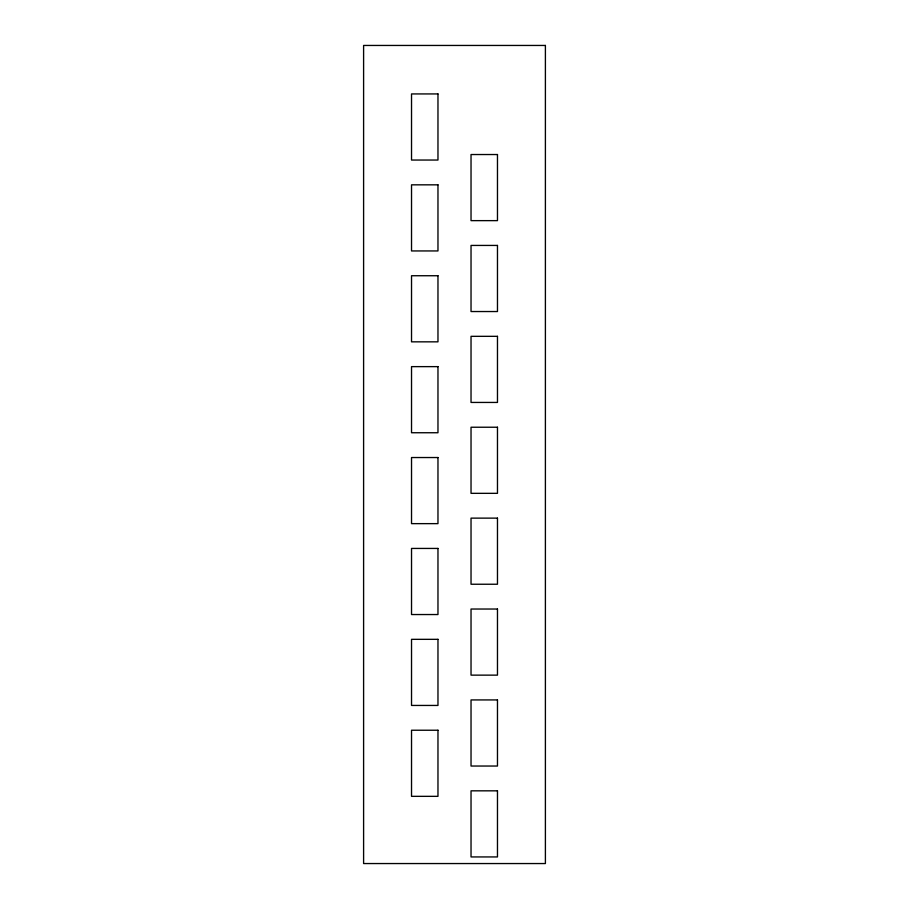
<?xml version="1.0" encoding="UTF-8"?>
<svg xmlns="http://www.w3.org/2000/svg" width="909" height="909" viewBox="0 0 909 909"><rect width="100%" height="100%" fill="white"/><g stroke="black" fill="none" stroke-linecap="round" stroke-linejoin="round"><path stroke-width="1.36" d="M545.4 45.45L363.6 45.45L363.6 863.55L545.4 863.55L545.4 45.45M437.968 93.934L411.527 93.934L411.527 160.041L437.968 160.041L437.968 93.934M497.473 154.53L471.032 154.53L471.032 220.637L497.473 220.637L497.473 154.53M437.968 184.834L411.527 184.834L411.527 250.941L437.968 250.941L437.968 184.834M497.473 245.43L471.032 245.43L471.032 311.537L497.473 311.537L497.473 245.43M437.968 275.734L411.527 275.734L411.527 341.841L437.968 341.841L437.968 275.734M497.473 336.33L471.032 336.33L471.032 402.437L497.473 402.437L497.473 336.33M437.968 366.634L411.527 366.634L411.527 432.741L437.968 432.741L437.968 366.634M497.473 427.23L471.032 427.23L471.032 493.337L497.473 493.337L497.473 427.23M437.968 457.534L411.527 457.534L411.527 523.641L437.968 523.641L437.968 457.534M497.473 518.13L471.032 518.13L471.032 584.237L497.473 584.237L497.473 518.13M437.968 548.434L411.527 548.434L411.527 614.541L437.968 614.541L437.968 548.434M497.473 609.03L471.032 609.03L471.032 675.137L497.473 675.137L497.473 609.03M437.968 639.334L411.527 639.334L411.527 705.441L437.968 705.441L437.968 639.334M497.473 699.93L471.032 699.93L471.032 766.037L497.473 766.037L497.473 699.93M437.968 730.234L411.527 730.234L411.527 796.341L437.968 796.341L437.968 730.234M497.473 790.83L471.032 790.83L471.032 856.937L497.473 856.937L497.473 790.83"/></g></svg>
